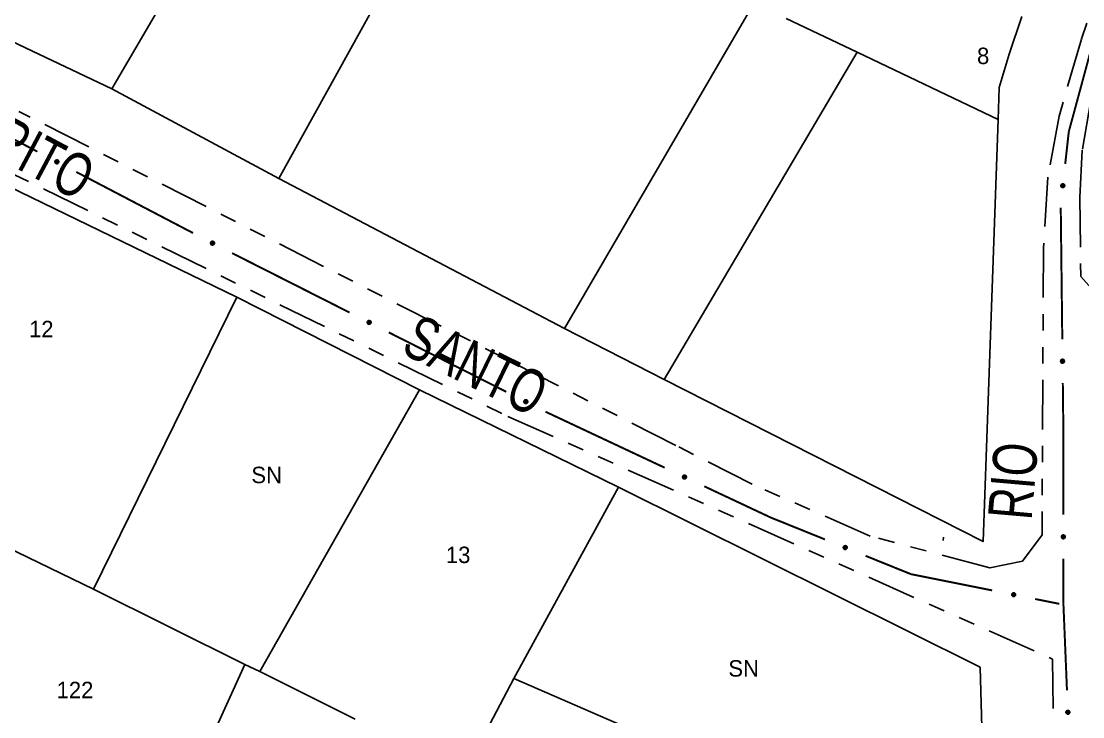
# Model space of a CAD drawing. Extents: x 205454 to 206599, y 4874260 to 4875179.
# Drawn here: x 206193.6 to 206290.3, y 4874863.6 to 4874927 of the extents above; entities that cross this region are included whole.
import ezdxf
from ezdxf.enums import TextEntityAlignment as Align

# ---------------------------------------------------------------- set-up
doc = ezdxf.new("R2010")
doc.units = 0
doc.header["$LTSCALE"] = 1.5
doc.header["$MEASUREMENT"] = 0
doc.linetypes.add('TRACO_25', pattern=[8, 3, -1, 1, -1, 1, -1])
for name, color, linetype in [('CD_MALHA_LOTES', 7, 'CONTINUOUS'), ('RU-QUADRA', 210, 'CONTINUOUS'), ('SV-EIXO-RUA-N-PAV', 6, 'CONTINUOUS'), ('SV-PONTE-BUEIRO', 251, 'CONTINUOUS'), ('SV-RUA-NAO-PAV', 7, 'CONTINUOUS'), ('SV-TXT-RUA-N-PAV', 7, 'CONTINUOUS'), ('Th_NmrPort', 7, 'CONTINUOUS')]:
    doc.layers.add(name, color=color, linetype=linetype)
doc.styles.add('ARIAL', font='ARIAL.SHX')

msp = doc.modelspace()

# ---------------------------------------------------------------- linework, layer by layer
at = {"layer": 'CD_MALHA_LOTES', "linetype": 'Continuous', "flags": 128}
for points in [[(206201.824937, 4874920.857044), (206218.504778, 4874949.394323)], [(206217.02969, 4874912.687325), (206233.14219, 4874941.791946)], [(206201.824937, 4874920.857044), (206186.052843, 4874928.345952)], [(206243.070667, 4874899.014395), (206260.317849, 4874928.629623)], [(206284.713535, 4874927.438205), (206283.578852, 4874924.034156), (206282.671106, 4874920.970512), (206282.557637, 4874918.07707)], [(206269.735719, 4874924.204359), (206263.268025, 4874927.268003)], [(206252.148131, 4874894.362194), (206269.735719, 4874924.204359)], [(206282.557637, 4874918.07707), (206269.735719, 4874924.204359)], [(206217.02969, 4874912.687325), (206201.824937, 4874920.857044)], [(206282.557637, 4874918.07707), (206281.196018, 4874879.611314)], [(206187.163247, 4874914.529153), (206213.196219, 4874901.868741)], [(206243.070667, 4874899.014395), (206217.02969, 4874912.687325)], [(206200.14017, 4874875.281876), (206213.196219, 4874901.868741)], [(206213.196219, 4874901.868741), (206229.852573, 4874893.441655)], [(206252.148131, 4874894.362194), (206243.070667, 4874899.014395)], [(206281.196018, 4874879.611314), (206252.148131, 4874894.362194)], [(206215.2931, 4874867.764757), (206229.852573, 4874893.441655)], [(206229.852573, 4874893.441655), (206247.972788, 4874884.579366)], [(206238.437915, 4874867.131736), (206247.972788, 4874884.579366)], [(206247.972788, 4874884.579366), (206280.929422, 4874868.160395)], [(206189.141437, 4874880.583424), (206200.14017, 4874875.281876)], [(206213.947931, 4874868.397777), (206200.14017, 4874875.281876)], [(206203.898729, 4874846.360748), (206213.947931, 4874868.397777)], [(206213.947931, 4874868.397777), (206215.2931, 4874867.764757)], [(206223.997133, 4874863.41274), (206215.2931, 4874867.764757)], [(206280.929422, 4874868.160395), (206281.483315, 4874848.418065)], [(206234.046335, 4874858.744214), (206238.437915, 4874867.131736)], [(206281.483315, 4874848.418065), (206238.437915, 4874867.131736)]]:
    msp.add_lwpolyline(points, dxfattribs=at)
at = {"layer": 'RU-QUADRA', "linetype": 'Continuous', "flags": 128}
msp.add_lwpolyline([(206147.124695, 4874934.825376), (206165.165782, 4874925.488322), (206176.837099, 4874919.553754), (206187.163247, 4874914.529153), (206213.196219, 4874901.868741), (206229.852573, 4874893.441655), (206247.972788, 4874884.579366), (206280.929422, 4874868.160395), (206281.483315, 4874848.418065), (206281.720698, 4874835.836781), (206282.037208, 4874821.475126), (206242.117347, 4874834.095974), (206215.055717, 4874842.72088), (206203.898729, 4874846.360748), (206178.775725, 4874853.640485), (206149.696341, 4874862.581901), (206141.348382, 4874864.995292), (206130.428777, 4874868.397777), (206095.177443, 4874880.583424), (206120.656522, 4874905.785556), (206126.314143, 4874911.68056), (206132.565222, 4874918.643787), (206140.398851, 4874927.34782)], close=True, dxfattribs=at)
msp.add_lwpolyline([(206284.713535, 4874927.438205), (206283.578852, 4874924.034156), (206282.671106, 4874920.970512), (206282.557637, 4874918.07707), (206281.196018, 4874879.611314), (206252.148131, 4874894.362194), (206243.070667, 4874899.014395), (206217.02969, 4874912.687325), (206201.824937, 4874920.857044), (206186.052843, 4874928.345952)], dxfattribs=at)
at = {"layer": 'SV-EIXO-RUA-N-PAV', "const_width": 0.18}
for points in [[(206289.005367, 4874916.962696), (206291.369211, 4874925.690737)], [(206184.40378, 4874920.702631), (206195.036647, 4874915.140066)], [(206288.899626, 4874916.011033), (206289.005367, 4874916.962696)], [(206288.678763, 4874914.023266), (206288.899626, 4874916.011033)], [(206198.580936, 4874913.285877), (206209.213804, 4874907.723312)], [(206288.412223, 4874898.046877), (206288.271056, 4874910.046047)], [(206212.771633, 4874905.895438), (206223.478835, 4874900.477336)], [(206227.047902, 4874898.671302), (206237.755104, 4874893.2532)], [(206288.513643, 4874889.426166), (206288.459278, 4874894.047154)], [(206241.324171, 4874891.447166), (206241.431094, 4874891.393061)], [(206241.431094, 4874891.393061), (206252.183426, 4874886.34076)], [(206288.513643, 4874889.047474), (206288.513643, 4874889.426166)], [(206288.513643, 4874882.047474), (206288.513643, 4874889.047474)], [(206255.803688, 4874884.639673), (206261.234082, 4874882.088042)], [(206261.234082, 4874882.088042), (206261.837629, 4874881.804448)], [(206261.837629, 4874881.804448), (206266.782745, 4874879.807382)], [(206270.491712, 4874878.309529), (206274.20068, 4874876.811677)], [(206288.513643, 4874873.936868), (206288.513643, 4874878.047474)], [(206274.20068, 4874876.811677), (206274.622447, 4874876.641348)], [(206274.622447, 4874876.641348), (206282.021063, 4874875.161625)], [(206285.943386, 4874874.37716), (206287.904547, 4874873.984928)], [(206287.904547, 4874873.984928), (206288.14485, 4874873.936868)], [(206288.550288, 4874873.048229), (206288.513643, 4874873.936868)], [(206288.838703, 4874866.054173), (206288.550288, 4874873.048229)]]:
    msp.add_lwpolyline(points, dxfattribs=at)
at = {"layer": 'SV-EIXO-RUA-N-PAV'}
for points in [[(206196.732508, 4874914.377113), (206196.778971, 4874914.392386), (206196.822026, 4874914.39601), (206196.858807, 4874914.388698), (206196.889624, 4874914.373761), (206196.91943, 4874914.354929), (206196.945292, 4874914.329312), (206196.967698, 4874914.294523), (206196.983345, 4874914.248022), (206196.984159, 4874914.203671), (206196.978919, 4874914.167228), (206196.965194, 4874914.134198), (206196.946415, 4874914.105549), (206196.918917, 4874914.079565), (206196.88344, 4874914.057203), (206196.8363, 4874914.042601), (206196.794065, 4874914.039337), (206196.758675, 4874914.047344), (206196.725556, 4874914.061352), (206196.695356, 4874914.080943), (206196.670115, 4874914.106235), (206196.647664, 4874914.141996), (206196.633868, 4874914.188714), (206196.630132, 4874914.230801), (206196.63764, 4874914.266294), (206196.652165, 4874914.29859), (206196.67069, 4874914.328715), (206196.695358, 4874914.355784), (206196.732508, 4874914.377113)], [(206288.332626, 4874911.904853), (206288.301535, 4874911.942607), (206288.282534, 4874911.981413), (206288.276002, 4874912.01834), (206288.278739, 4874912.052476), (206288.285472, 4874912.087085), (206288.299958, 4874912.120479), (206288.324247, 4874912.153982), (206288.3619, 4874912.185436), (206288.402932, 4874912.202288), (206288.438793, 4874912.210629), (206288.474553, 4874912.209825), (206288.508063, 4874912.202721), (206288.542254, 4874912.186526), (206288.575965, 4874912.161581), (206288.606677, 4874912.122953), (206288.625044, 4874912.084781), (206288.630425, 4874912.048897), (206288.629389, 4874912.012952), (206288.622092, 4874911.977702), (206288.607682, 4874911.945003), (206288.582505, 4874911.911106), (206288.543978, 4874911.881299), (206288.506115, 4874911.862545), (206288.470317, 4874911.856663), (206288.434951, 4874911.858479), (206288.400157, 4874911.86481), (206288.365982, 4874911.877975), (206288.332626, 4874911.904853)], [(206210.908601, 4874906.96155), (206210.954852, 4874906.97745), (206210.997855, 4874906.981657), (206211.034731, 4874906.974843), (206211.065747, 4874906.960325), (206211.095806, 4874906.941898), (206211.122012, 4874906.916634), (206211.144887, 4874906.88215), (206211.161162, 4874906.835866), (206211.162577, 4874906.79153), (206211.157831, 4874906.75502), (206211.144554, 4874906.721806), (206211.126164, 4874906.692906), (206211.099021, 4874906.666552), (206211.063849, 4874906.643712), (206211.016912, 4874906.628473), (206210.974725, 4874906.624637), (206210.93923, 4874906.632164), (206210.905924, 4874906.645723), (206210.875462, 4874906.664903), (206210.84988, 4874906.689851), (206210.826947, 4874906.725305), (206210.81252, 4874906.771832), (206210.808214, 4874906.813864), (206210.815241, 4874906.849456), (206210.829328, 4874906.881946), (206210.847444, 4874906.912319), (206210.871743, 4874906.939719), (206210.908601, 4874906.96155)], [(206225.18487, 4874899.737413), (206225.231121, 4874899.753313), (206225.274124, 4874899.757521), (206225.311, 4874899.750707), (206225.342016, 4874899.736188), (206225.372075, 4874899.717762), (206225.398281, 4874899.692497), (206225.421156, 4874899.658014), (206225.437431, 4874899.611729), (206225.438846, 4874899.567394), (206225.4341, 4874899.530884), (206225.420823, 4874899.49767), (206225.402433, 4874899.46877), (206225.37529, 4874899.442416), (206225.340118, 4874899.419576), (206225.293181, 4874899.404336), (206225.250994, 4874899.400501), (206225.215499, 4874899.408028), (206225.182193, 4874899.421587), (206225.151731, 4874899.440767), (206225.126149, 4874899.465715), (206225.103216, 4874899.501169), (206225.088789, 4874899.547696), (206225.084483, 4874899.589728), (206225.09151, 4874899.62532), (206225.105597, 4874899.65781), (206225.123713, 4874899.688182), (206225.148012, 4874899.715583), (206225.18487, 4874899.737413)], [(206288.327368, 4874895.90205), (206288.291899, 4874895.935725), (206288.268302, 4874895.97192), (206288.257309, 4874896.007773), (206288.255857, 4874896.041989), (206288.258313, 4874896.07716), (206288.268613, 4874896.112074), (206288.288629, 4874896.148292), (206288.32216, 4874896.184109), (206288.360826, 4874896.205845), (206288.3954, 4874896.218503), (206288.43099, 4874896.222071), (206288.465118, 4874896.219113), (206288.50103, 4874896.207214), (206288.537535, 4874896.186572), (206288.572735, 4874896.151984), (206288.595626, 4874896.116341), (206288.605348, 4874896.081383), (206288.608709, 4874896.04558), (206288.605771, 4874896.009703), (206288.595463, 4874895.975489), (206288.574613, 4874895.938771), (206288.540014, 4874895.904482), (206288.504725, 4874895.881245), (206288.469913, 4874895.871035), (206288.43459, 4874895.868519), (206288.399283, 4874895.870554), (206288.363756, 4874895.879447), (206288.327368, 4874895.90205)], [(206239.461138, 4874892.513277), (206239.50739, 4874892.529177), (206239.550393, 4874892.533384), (206239.587269, 4874892.52657), (206239.618285, 4874892.512052), (206239.648344, 4874892.493625), (206239.67455, 4874892.468361), (206239.697425, 4874892.433878), (206239.7137, 4874892.387593), (206239.715115, 4874892.343258), (206239.710369, 4874892.306747), (206239.697092, 4874892.273534), (206239.678702, 4874892.244633), (206239.651559, 4874892.21828), (206239.616387, 4874892.195439), (206239.56945, 4874892.1802), (206239.527263, 4874892.176365), (206239.491768, 4874892.183892), (206239.458462, 4874892.197451), (206239.428, 4874892.216631), (206239.402418, 4874892.241579), (206239.379485, 4874892.277033), (206239.365058, 4874892.323559), (206239.360752, 4874892.365592), (206239.367779, 4874892.401183), (206239.381866, 4874892.433673), (206239.399982, 4874892.464046), (206239.424281, 4874892.491447), (206239.461138, 4874892.513277)], [(206253.910331, 4874885.65095), (206253.956099, 4874885.668193), (206253.99896, 4874885.673654), (206254.036019, 4874885.667919), (206254.067446, 4874885.654312), (206254.09803, 4874885.636771), (206254.124962, 4874885.612282), (206254.148834, 4874885.578481), (206254.166454, 4874885.532691), (206254.169162, 4874885.488416), (206254.165483, 4874885.451783), (206254.153182, 4874885.418196), (206254.135643, 4874885.388771), (206254.109281, 4874885.361636), (206254.074791, 4874885.337779), (206254.028318, 4874885.321176), (206253.986262, 4874885.316111), (206253.950562, 4874885.322599), (206253.916874, 4874885.33518), (206253.885865, 4874885.353463), (206253.859566, 4874885.377654), (206253.835608, 4874885.412423), (206253.819829, 4874885.458508), (206253.814298, 4874885.500397), (206253.820283, 4874885.536179), (206253.833416, 4874885.569066), (206253.850637, 4874885.599955), (206253.874126, 4874885.628053), (206253.910331, 4874885.65095)], [(206288.403562, 4874879.903794), (206288.368492, 4874879.937884), (206288.345322, 4874879.974354), (206288.334752, 4874880.010334), (206288.333702, 4874880.044564), (206288.336572, 4874880.079704), (206288.347282, 4874880.114494), (206288.367722, 4874880.150474), (206288.401672, 4874880.185894), (206288.440592, 4874880.207174), (206288.475312, 4874880.219424), (206288.510942, 4874880.222574), (206288.545032, 4874880.219214), (206288.580802, 4874880.206894), (206288.617062, 4874880.185824), (206288.651852, 4874880.150824), (206288.674322, 4874880.114914), (206288.683632, 4874880.079844), (206288.686572, 4874880.044004), (206288.683212, 4874880.008164), (206288.672502, 4874879.974074), (206288.651222, 4874879.937604), (206288.616222, 4874879.903724), (206288.580662, 4874879.880904), (206288.545732, 4874879.871104), (206288.510382, 4874879.869004), (206288.475102, 4874879.871454), (206288.439682, 4874879.880764), (206288.403562, 4874879.903794)], [(206268.545223, 4874879.21433), (206268.589965, 4874879.234083), (206268.632458, 4874879.24191), (206268.669778, 4874879.238238), (206268.701911, 4874879.226394), (206268.73342, 4874879.210574), (206268.761668, 4874879.187616), (206268.787376, 4874879.15519), (206268.807506, 4874879.110446), (206268.812664, 4874879.066389), (206268.811021, 4874879.029608), (206268.8006, 4874878.995391), (206268.784719, 4874878.96504), (206268.7599, 4874878.936486), (206268.726785, 4874878.910754), (206268.681304, 4874878.891601), (206268.639593, 4874878.884213), (206268.603588, 4874878.888713), (206268.569255, 4874878.899408), (206268.537281, 4874878.915944), (206268.509682, 4874878.93864), (206268.483834, 4874878.972029), (206268.465525, 4874879.017169), (206268.457681, 4874879.058687), (206268.461674, 4874879.094745), (206268.472964, 4874879.128309), (206268.488447, 4874879.160105), (206268.510343, 4874879.189462), (206268.545223, 4874879.21433)], [(206283.862923, 4874874.905513), (206283.903229, 4874874.933217), (206283.943535, 4874874.948784), (206283.980889, 4874874.952093), (206284.01466, 4874874.946409), (206284.048555, 4874874.936704), (206284.080569, 4874874.919379), (206284.111841, 4874874.892279), (206284.139915, 4874874.852042), (206284.153149, 4874874.809705), (206284.158352, 4874874.773257), (206284.154454, 4874874.737701), (206284.144473, 4874874.704932), (206284.125377, 4874874.672272), (206284.097605, 4874874.640849), (206284.056462, 4874874.613598), (206284.016843, 4874874.598607), (206283.980628, 4874874.596356), (206283.944907, 4874874.600502), (206283.910422, 4874874.610825), (206283.879095, 4874874.628013), (206283.847506, 4874874.656032), (206283.821148, 4874874.696997), (206283.805745, 4874874.736342), (206283.802986, 4874874.772515), (206283.807859, 4874874.807591), (206283.817181, 4874874.841705), (206283.833256, 4874874.874611), (206283.862923, 4874874.905513)], [(206288.81704, 4874863.907778), (206288.780595, 4874863.940394), (206288.755942, 4874863.975878), (206288.743898, 4874864.011392), (206288.741439, 4874864.04555), (206288.742859, 4874864.080778), (206288.752126, 4874864.11598), (206288.771066, 4874864.152772), (206288.803528, 4874864.18956), (206288.841538, 4874864.212426), (206288.875724, 4874864.226096), (206288.911194, 4874864.230711), (206288.945394, 4874864.228759), (206288.981641, 4874864.217923), (206289.018738, 4874864.198365), (206289.054941, 4874864.164828), (206289.078871, 4874864.129874), (206289.089618, 4874864.095218), (206289.094032, 4874864.059529), (206289.092152, 4874864.023581), (206289.082856, 4874863.989079), (206289.063096, 4874863.951763), (206289.029522, 4874863.91647), (206288.994932, 4874863.892204), (206288.960436, 4874863.880973), (206288.925202, 4874863.877418), (206288.889851, 4874863.878413), (206288.854078, 4874863.886255), (206288.81704, 4874863.907778)]]:
    msp.add_lwpolyline(points, close=True, dxfattribs=at)
for points in [[(206196.630132, 4874914.230801), (206196.946415, 4874914.105549)], [(206196.633458, 4874914.207864), (206196.927989, 4874914.09382)], [(206196.633868, 4874914.188714), (206196.918917, 4874914.079565)], [(206196.636604, 4874914.246257), (206196.952898, 4874914.120828)], [(206196.63764, 4874914.266294), (206196.965194, 4874914.134198)], [(206196.644877, 4874914.164931), (206196.898244, 4874914.069342)], [(206196.647004, 4874914.280855), (206196.969288, 4874914.149213)], [(206196.647664, 4874914.141996), (206196.88344, 4874914.057203)], [(206196.652165, 4874914.29859), (206196.978919, 4874914.167228)], [(206196.664872, 4874914.123671), (206196.852781, 4874914.053086)], [(206196.665292, 4874914.312868), (206196.977958, 4874914.189336)], [(206196.670115, 4874914.106235), (206196.8363, 4874914.042601)], [(206196.67069, 4874914.328715), (206196.984159, 4874914.203671)], [(206196.686876, 4874914.09214), (206196.809271, 4874914.043509)], [(206196.68715, 4874914.339932), (206196.979895, 4874914.228362)], [(206196.695356, 4874914.080943), (206196.794065, 4874914.039337)], [(206196.695358, 4874914.355784), (206196.983345, 4874914.248022)], [(206196.713844, 4874914.364466), (206196.971527, 4874914.271239)], [(206196.732508, 4874914.377113), (206196.967698, 4874914.294523)], [(206196.758155, 4874914.384404), (206196.949747, 4874914.314972)], [(206196.778971, 4874914.392386), (206196.945292, 4874914.329312)], [(206196.803506, 4874914.394558), (206196.92406, 4874914.34535)], [(206196.822026, 4874914.39601), (206196.91943, 4874914.354929)], [(206288.282534, 4874911.981413), (206288.285472, 4874912.087085)], [(206288.290608, 4874911.964682), (206288.292718, 4874912.094874)], [(206288.301535, 4874911.942607), (206288.299958, 4874912.120479)], [(206288.316526, 4874911.926106), (206288.311704, 4874912.129834)], [(206288.332626, 4874911.904853), (206288.324247, 4874912.153982)], [(206288.351184, 4874911.892051), (206288.344554, 4874912.165998)], [(206288.365982, 4874911.877975), (206288.3619, 4874912.185436)], [(206288.383733, 4874911.876078), (206288.381472, 4874912.189355)], [(206288.400157, 4874911.86481), (206288.402932, 4874912.202288)], [(206288.416883, 4874911.86553), (206288.418541, 4874912.201711)], [(206288.434951, 4874911.858479), (206288.438793, 4874912.210629)], [(206288.45335, 4874911.860105), (206288.459076, 4874912.208191)], [(206288.470317, 4874911.856663), (206288.474553, 4874912.209825)], [(206288.489364, 4874911.862968), (206288.491473, 4874912.203218)], [(206288.506115, 4874911.862545), (206288.508063, 4874912.202721)], [(206288.526282, 4874911.873968), (206288.525679, 4874912.189807)], [(206288.543978, 4874911.881299), (206288.542254, 4874912.186526)], [(206288.562145, 4874911.900188), (206288.559282, 4874912.170971)], [(206288.582505, 4874911.911106), (206288.575965, 4874912.161581)], [(206288.593337, 4874911.933791), (206288.590926, 4874912.134505)], [(206288.607682, 4874911.945003), (206288.606677, 4874912.122953)], [(206288.614735, 4874911.965736), (206288.615639, 4874912.097436)], [(206288.622092, 4874911.977702), (206288.625044, 4874912.084781)], [(206210.808214, 4874906.813864), (206211.126164, 4874906.692906)], [(206210.811852, 4874906.790974), (206211.107899, 4874906.680928)], [(206210.81252, 4874906.771832), (206211.099021, 4874906.666552)], [(206210.814477, 4874906.829407), (206211.13244, 4874906.708271)], [(206210.815241, 4874906.849456), (206211.144554, 4874906.721806)], [(206210.823851, 4874906.7482), (206211.078488, 4874906.65605)], [(206210.824408, 4874906.864143), (206211.148444, 4874906.736875)], [(206210.826947, 4874906.725305), (206211.063849, 4874906.643712)], [(206210.829328, 4874906.881946), (206211.157831, 4874906.75502)], [(206210.84226, 4874906.8964), (206211.15657, 4874906.777112)], [(206210.844402, 4874906.707215), (206211.033249, 4874906.639181)], [(206210.847444, 4874906.912319), (206211.162577, 4874906.79153)], [(206210.84988, 4874906.689851), (206211.016912, 4874906.628473)], [(206210.86375, 4874906.923757), (206211.157979, 4874906.816161)], [(206210.866831, 4874906.675985), (206210.989873, 4874906.629015)], [(206210.871743, 4874906.939719), (206211.161162, 4874906.835866)], [(206210.875462, 4874906.664903), (206210.974725, 4874906.624637)], [(206210.89011, 4874906.94865), (206211.149031, 4874906.858921)], [(206210.908601, 4874906.96155), (206211.144887, 4874906.88215)], [(206210.934146, 4874906.969187), (206211.126661, 4874906.902355)], [(206210.954852, 4874906.97745), (206211.122012, 4874906.916634)], [(206210.979356, 4874906.979954), (206211.100565, 4874906.932382)], [(206210.997855, 4874906.981657), (206211.095806, 4874906.941898)], [(206225.084483, 4874899.589728), (206225.402433, 4874899.46877)], [(206225.088121, 4874899.566838), (206225.384168, 4874899.456792)], [(206225.088789, 4874899.547696), (206225.37529, 4874899.442416)], [(206225.090746, 4874899.605271), (206225.408709, 4874899.484135)], [(206225.09151, 4874899.62532), (206225.420823, 4874899.49767)], [(206225.10012, 4874899.524064), (206225.354757, 4874899.431914)], [(206225.100677, 4874899.640007), (206225.424713, 4874899.512739)], [(206225.103216, 4874899.501169), (206225.340118, 4874899.419576)], [(206225.105597, 4874899.65781), (206225.4341, 4874899.530884)], [(206225.118529, 4874899.672263), (206225.432839, 4874899.552976)], [(206225.120671, 4874899.483079), (206225.309518, 4874899.415044)], [(206225.123713, 4874899.688182), (206225.438846, 4874899.567394)], [(206225.126149, 4874899.465715), (206225.293181, 4874899.404336)], [(206225.140019, 4874899.699621), (206225.434248, 4874899.592025)], [(206225.1431, 4874899.451849), (206225.266142, 4874899.404879)], [(206225.148012, 4874899.715583), (206225.437431, 4874899.611729)], [(206225.151731, 4874899.440767), (206225.250994, 4874899.400501)], [(206225.166379, 4874899.724514), (206225.4253, 4874899.634784)], [(206225.18487, 4874899.737413), (206225.421156, 4874899.658014)], [(206225.210415, 4874899.745051), (206225.40293, 4874899.678219)], [(206225.231121, 4874899.753313), (206225.398281, 4874899.692497)], [(206225.255625, 4874899.755817), (206225.376834, 4874899.708246)], [(206225.274124, 4874899.757521), (206225.372075, 4874899.717762)], [(206288.268302, 4874895.97192), (206288.258313, 4874896.07716)], [(206288.278359, 4874895.9563), (206288.264554, 4874896.085777)], [(206288.291899, 4874895.935725), (206288.268613, 4874896.112074)], [(206288.308793, 4874895.921178), (206288.279129, 4874896.122793)], [(206288.327368, 4874895.90205), (206288.288629, 4874896.148292)], [(206288.34735, 4874895.89161), (206288.307317, 4874896.162698)], [(206288.363756, 4874895.879447), (206288.32216, 4874896.184109)], [(206288.381606, 4874895.879732), (206288.341106, 4874896.190388)], [(206288.399283, 4874895.870554), (206288.360826, 4874896.205845)], [(206288.415797, 4874895.873311), (206288.376389, 4874896.207179)], [(206288.43459, 4874895.868519), (206288.3954, 4874896.218503)], [(206288.452652, 4874895.87238), (206288.415829, 4874896.218559)], [(206288.469913, 4874895.871035), (206288.43099, 4874896.222071)], [(206288.488047, 4874895.879619), (206288.448591, 4874896.21758)], [(206288.504725, 4874895.881245), (206288.465118, 4874896.219113)], [(206288.523346, 4874895.895046), (206288.484179, 4874896.208447)], [(206288.540014, 4874895.904482), (206288.50103, 4874896.207214)], [(206288.555739, 4874895.925448), (206288.51983, 4874896.193855)], [(206288.574613, 4874895.938771), (206288.537535, 4874896.186572)], [(206288.582594, 4874895.962609), (206288.555691, 4874896.161526)], [(206288.595463, 4874895.975489), (206288.572735, 4874896.151984)], [(206288.59993, 4874895.996928), (206288.584745, 4874896.127753)], [(206288.605771, 4874896.009703), (206288.595626, 4874896.116341)], [(206239.486684, 4874892.520914), (206239.679199, 4874892.454083)], [(206239.50739, 4874892.529177), (206239.67455, 4874892.468361)], [(206239.531894, 4874892.531681), (206239.653103, 4874892.48411)], [(206239.550393, 4874892.533384), (206239.648344, 4874892.493625)], [(206239.360752, 4874892.365592), (206239.678702, 4874892.244633)], [(206239.364389, 4874892.342702), (206239.660437, 4874892.232656)], [(206239.365058, 4874892.323559), (206239.651559, 4874892.21828)], [(206239.367015, 4874892.381134), (206239.684978, 4874892.259999)], [(206239.367779, 4874892.401183), (206239.697092, 4874892.273534)], [(206239.376389, 4874892.299927), (206239.631026, 4874892.207777)], [(206239.376946, 4874892.41587), (206239.700982, 4874892.288603)], [(206239.379485, 4874892.277033), (206239.616387, 4874892.195439)], [(206239.381866, 4874892.433673), (206239.710369, 4874892.306747)], [(206239.394798, 4874892.448127), (206239.709108, 4874892.32884)], [(206239.39694, 4874892.258943), (206239.585787, 4874892.190908)], [(206239.399982, 4874892.464046), (206239.715115, 4874892.343258)], [(206239.402418, 4874892.241579), (206239.56945, 4874892.1802)], [(206239.416288, 4874892.475485), (206239.710517, 4874892.367888)], [(206239.419368, 4874892.227712), (206239.542411, 4874892.180743)], [(206239.424281, 4874892.491447), (206239.7137, 4874892.387593)], [(206239.428, 4874892.216631), (206239.527263, 4874892.176365)], [(206239.442648, 4874892.500378), (206239.701569, 4874892.410648)], [(206239.461138, 4874892.513277), (206239.697425, 4874892.433878)], [(206253.814298, 4874885.500397), (206254.135643, 4874885.388771)], [(206253.818602, 4874885.477623), (206254.117735, 4874885.376266)], [(206253.819829, 4874885.458508), (206254.109281, 4874885.361636)], [(206253.820105, 4874885.516116), (206254.141468, 4874885.404313)], [(206253.820283, 4874885.536179), (206254.153182, 4874885.418196)], [(206253.829017, 4874885.551127), (206254.15663, 4874885.433372)], [(206253.831844, 4874885.435217), (206254.089063, 4874885.350539)], [(206253.833416, 4874885.569066), (206254.165483, 4874885.451783)], [(206253.835608, 4874885.412423), (206254.074791, 4874885.337779)], [(206253.84592, 4874885.583891), (206254.163579, 4874885.473829)], [(206253.850637, 4874885.599955), (206254.169162, 4874885.488416)], [(206253.853583, 4874885.39485), (206254.044336, 4874885.332357)], [(206253.859566, 4874885.377654), (206254.028318, 4874885.321176)], [(206253.866603, 4874885.611864), (206254.163846, 4874885.512902)], [(206253.874126, 4874885.628053), (206254.166454, 4874885.532691)], [(206253.876914, 4874885.364288), (206254.001275, 4874885.320929)], [(206253.885865, 4874885.353463), (206253.986262, 4874885.316111)], [(206253.892225, 4874885.637516), (206254.153654, 4874885.555383)], [(206253.910331, 4874885.65095), (206254.148834, 4874885.578481)], [(206253.935643, 4874885.659329), (206254.130026, 4874885.598146)], [(206253.956099, 4874885.668193), (206254.124962, 4874885.612282)], [(206253.980519, 4874885.671411), (206254.103064, 4874885.627398)], [(206253.99896, 4874885.673654), (206254.09803, 4874885.636771)], [(206288.345322, 4874879.974354), (206288.336572, 4874880.079704)], [(206288.355195, 4874879.958616), (206288.342914, 4874880.088246)], [(206288.368492, 4874879.937884), (206288.347282, 4874880.114494)], [(206288.385214, 4874879.923139), (206288.357924, 4874880.125088)], [(206288.403562, 4874879.903794), (206288.367722, 4874880.150474)], [(206288.423421, 4874879.893119), (206288.386579, 4874880.164659)], [(206288.439682, 4874879.880764), (206288.401672, 4874880.185894)], [(206288.457534, 4874879.880839), (206288.420692, 4874880.19195)], [(206288.475102, 4874879.871454), (206288.440592, 4874880.207174)], [(206288.491647, 4874879.874016), (206288.456169, 4874880.208324)], [(206288.510382, 4874879.869004), (206288.475312, 4874880.219424)], [(206288.528489, 4874879.872651), (206288.49574, 4874880.21924)], [(206288.545732, 4874879.871104), (206288.510942, 4874880.222574)], [(206288.563967, 4874879.879474), (206288.528489, 4874880.217876)], [(206288.580662, 4874879.880904), (206288.545032, 4874880.219214)], [(206288.599444, 4874879.894484), (206288.563967, 4874880.208324)], [(206288.616222, 4874879.903724), (206288.580802, 4874880.206894)], [(206288.632193, 4874879.924503), (206288.599444, 4874880.193314)], [(206288.651222, 4874879.937604), (206288.617062, 4874880.185824)], [(206288.659483, 4874879.961345), (206288.634922, 4874880.160566)], [(206288.672502, 4874879.974074), (206288.651852, 4874880.150824)], [(206288.677222, 4874879.995458), (206288.663577, 4874880.126453)], [(206288.683212, 4874880.008164), (206288.674322, 4874880.114914)], [(206268.457681, 4874879.058687), (206268.784719, 4874878.96504)], [(206268.461674, 4874879.094745), (206268.8006, 4874878.995391)], [(206268.462608, 4874879.074703), (206268.789673, 4874878.980881)], [(206268.46324, 4874879.036186), (206268.767531, 4874878.951561)], [(206268.465525, 4874879.017169), (206268.7599, 4874878.936486)], [(206268.469567, 4874879.110154), (206268.803201, 4874879.010735)], [(206268.472964, 4874879.128309), (206268.811021, 4874879.029608)], [(206268.478813, 4874878.994579), (206268.740329, 4874878.924285)], [(206268.484628, 4874879.143805), (206268.807897, 4874879.051515)], [(206268.488447, 4874879.160105), (206268.812664, 4874879.066389)], [(206268.503728, 4874879.172881), (206268.805999, 4874879.090543)], [(206268.510343, 4874879.189462), (206268.807506, 4874879.110446)], [(206268.527889, 4874879.199914), (206268.793469, 4874879.132393)], [(206268.545223, 4874879.21433), (206268.787376, 4874879.15519)], [(206268.570032, 4874879.224099), (206268.767507, 4874879.173781)], [(206268.589965, 4874879.234083), (206268.761668, 4874879.187616)], [(206268.614169, 4874879.238649), (206268.738966, 4874879.201495)], [(206268.632458, 4874879.24191), (206268.73342, 4874879.210574)], [(206268.483834, 4874878.972029), (206268.726785, 4874878.910754)], [(206268.502755, 4874878.955478), (206268.696678, 4874878.903652)], [(206268.509682, 4874878.93864), (206268.681304, 4874878.891601)], [(206268.527743, 4874878.926256), (206268.654316, 4874878.889856)], [(206268.537281, 4874878.915944), (206268.639593, 4874878.884213)], [(206283.802986, 4874874.772515), (206284.154454, 4874874.737701)], [(206283.805745, 4874874.736342), (206284.144473, 4874874.704932)], [(206283.807618, 4874874.752994), (206284.146406, 4874874.721416)], [(206283.807859, 4874874.807591), (206284.158352, 4874874.773257)], [(206283.807886, 4874874.78912), (206284.154166, 4874874.753261)], [(206283.815378, 4874874.715261), (206284.130082, 4874874.688501)], [(206283.816449, 4874874.824979), (206284.151223, 4874874.794205)], [(206283.817181, 4874874.841705), (206284.153149, 4874874.809705)], [(206283.821148, 4874874.696997), (206284.125377, 4874874.672272)], [(206283.829829, 4874874.857092), (206284.142124, 4874874.832205)], [(206283.833256, 4874874.874611), (206284.139915, 4874874.852042)], [(206283.838392, 4874874.677261), (206284.108406, 4874874.656656)], [(206283.847506, 4874874.656032), (206284.097605, 4874874.640849)], [(206283.848561, 4874874.888134), (206284.122054, 4874874.871007)], [(206283.862923, 4874874.905513), (206284.111841, 4874874.892279)], [(206283.869167, 4874874.643276), (206284.069335, 4874874.62829)], [(206283.879095, 4874874.628013), (206284.056462, 4874874.613598)], [(206283.885491, 4874874.919711), (206284.088871, 4874874.906866)], [(206283.899139, 4874874.619191), (206284.030265, 4874874.606881)], [(206283.903229, 4874874.933217), (206284.080569, 4874874.919379)], [(206283.910422, 4874874.610825), (206284.016843, 4874874.598607)], [(206283.926167, 4874874.94219), (206284.055688, 4874874.92881)], [(206283.943535, 4874874.948784), (206284.048555, 4874874.936704)], [(206288.755942, 4874863.975878), (206288.742859, 4874864.080778)], [(206288.766454, 4874863.960561), (206288.748843, 4874864.089575)], [(206288.780595, 4874863.940394), (206288.752126, 4874864.11598)], [(206288.79791, 4874863.926351), (206288.762322, 4874864.127004)], [(206288.81704, 4874863.907778), (206288.771066, 4874864.152772)], [(206288.837321, 4874863.897931), (206288.789322, 4874864.167722)], [(206288.854078, 4874863.886255), (206288.803528, 4874864.18956)], [(206288.871911, 4874863.887066), (206288.822282, 4874864.196395)], [(206288.889851, 4874863.878413), (206288.841538, 4874864.212426)], [(206288.906276, 4874863.881655), (206288.857055, 4874864.214217)], [(206288.925202, 4874863.877418), (206288.875724, 4874864.226096)], [(206288.943143, 4874863.881809), (206288.896142, 4874864.226754)], [(206288.960436, 4874863.880973), (206288.911194, 4874864.230711)], [(206288.97831, 4874863.890088), (206288.928919, 4874864.22674)], [(206288.994932, 4874863.892204), (206288.945394, 4874864.228759)], [(206289.013139, 4874863.906547), (206288.96476, 4874864.218659)], [(206289.029522, 4874863.91647), (206288.981641, 4874864.217923)], [(206289.044622, 4874863.93789), (206289.000826, 4874864.205123)], [(206289.063096, 4874863.951763), (206289.018738, 4874864.198365)], [(206289.070372, 4874863.975825), (206289.037623, 4874864.173864)], [(206289.082856, 4874863.989079), (206289.054941, 4874864.164828)], [(206289.08669, 4874864.01064), (206289.067659, 4874864.140961)], [(206289.092152, 4874864.023581), (206289.078871, 4874864.129874)]]:
    msp.add_lwpolyline(points, dxfattribs=at)
at = {"layer": 'SV-PONTE-BUEIRO', "linetype": 'Continuous'}
msp.add_polyline3d([(206277.566508, 4874879.705354, 7.37952), (206277.604286, 4874880.024022, 7.37952)], dxfattribs=at)
at = {"layer": 'SV-RUA-NAO-PAV', "linetype": 'TRACO_25'}
for points in [[(206323.222356, 4874992.826798, 8.536221), (206325.364346, 4874990.551791, 8.069554), (206325.847048, 4874989.519686, 8.069554), (206326.448462, 4874988.029987, 8.069554), (206327.142664, 4874983.532722, 7.79938), (206325.808845, 4874979.221585, 7.733883), (206316.969802, 4874967.999287, 8.018826), (206305.390648, 4874952.570122, 7.995993), (206300.882986, 4874946.53624, 7.995993), (206296.273509, 4874939.909375, 7.889442), (206292.569683, 4874932.527163, 7.881831), (206290.147834, 4874925.401345, 7.881831), (206288.118926, 4874918.372255, 7.722005), (206287.106668, 4874912.801877, 7.615454), (206286.700622, 4874906.33442, 7.615454), (206286.564952, 4874880.230272, 7.311023), (206284.788413, 4874877.81919, 7.311023), (206281.815557, 4874877.20996, 7.417574), (206270.916704, 4874880.110005, 7.645897), (206260.160706, 4874884.836125, 7.653508), (206253.201758, 4874888.366295, 7.653508), (206193.353172, 4874918.805527, 8.589634)], [(206287.506775, 4874868.908481, 7.0827), (206288.027322, 4874840.71679, 7.021813), (206288.081424, 4874818.864526, 6.610831), (206281.835315, 4874819.982693, 6.709772), (206244.557148, 4874831.853559, 7.257748), (206209.766866, 4874842.266616, 7.539346), (206124.637254, 4874867.539577, 8.764682), (206094.092582, 4874878.315454, 8.924508), (206092.437872, 4874879.933934, 8.977783), (206092.282951, 4874882.802853, 9.107166), (206145.823057, 4874937.204074, 9.091945), (206184.810705, 4874917.026964, 8.642909), (206237.907054, 4874891.012247, 7.531735)], [(206237.907054, 4874891.012247, 7.531735), (206287.506775, 4874868.908481, 7.097921)]]:
    msp.add_polyline3d(points, dxfattribs=at)
msp.add_polyline3d([(206305.453592, 4874939.378115, 7.798113), (206310.8115, 4874948.865127, 7.798113), (206315.716011, 4874959.271717, 7.798113), (206307.332573, 4874951.242873, 7.737226), (206302.877299, 4874945.027757, 7.737226), (206298.546365, 4874938.47938, 7.798113), (206295.545467, 4874932.425794, 7.798113), (206292.78969, 4874925.808947, 7.737226), (206291.019227, 4874919.81309, 7.615454), (206290.23364, 4874915.2845, 7.615454), (206290.018316, 4874910.945254, 7.615454), (206290.086185, 4874903.76672, 7.585011), (206291.565035, 4874902.135433, 7.585011), (206293.94698, 4874904.04065, 7.585011), (206294.830822, 4874915.664954, 7.585011), (206296.885209, 4874923.212524, 7.585011), (206298.975983, 4874927.957174, 7.585011)], close=True, dxfattribs=at)

# ---------------------------------------------------------------- texts
at = {"layer": 'SV-TXT-RUA-N-PAV', "style": 'ARIAL', "width": 0.7}
for s, rotation, p in [('ESPIRITO ', 332, (206182.631946, 4874919.177067)), ('SANTO', 334, (206228.057294, 4874896.830726)), ('RIO', 85, (206285.609258, 4874881.509004))]:
    msp.add_text(s, height=4, rotation=rotation, dxfattribs=at).set_placement(p)
at = {"layer": 'Th_NmrPort', "color": 1}
for s, p in [('8', (206280.645297, 4874923.866051)), ('12', (206194.276272, 4874898.97347)), ('SN', (206214.53293, 4874885.680038)), ('13', (206232.257507, 4874878.400301)), ('SN', (206257.989151, 4874868.054169)), ('122', (206196.789689, 4874866.084558))]:
    msp.add_text(s, height=1.5, dxfattribs=at).set_placement(p, align=Align.MIDDLE_LEFT)

doc.saveas('drawing.dxf')
